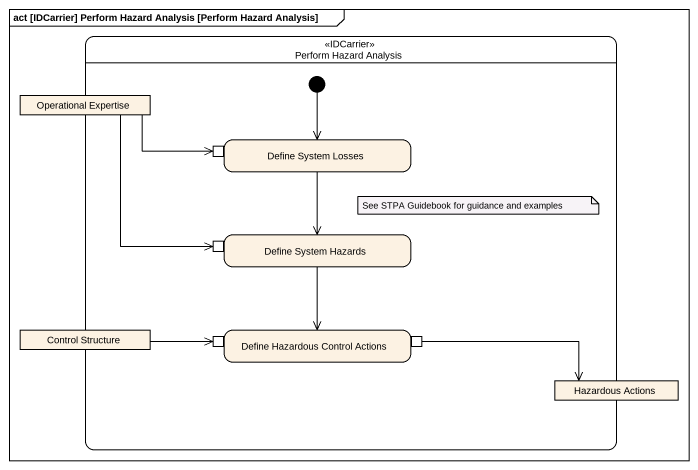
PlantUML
@startuml
mainframe act [IDCarrier] Perform Hazard Analysis [Perform Hazard Analysis]
hide empty description
state "Perform Hazard Analysis" as Perform_Hazard_Analysis <<IDCarrier>> {
  state "Operational Expertise" as Operational_Expertise <<object>>
  state "Define System Losses" as Define_System_Losses {
    state pin1 <<inputPin>>
  }
  state "Define System Hazards" as Define_System_Hazards {
    state pin2 <<inputPin>>
  }
  state "Control Structure" as Control_Structure <<object>>
  state "Define Hazardous Control Actions" as Define_Hazardous_Control {
    state pin3 <<inputPin>>
    state pin4 <<outputPin>>
  }
  state "Hazardous Actions" as Hazardous_Actions <<object>>
  [*] --> Define_System_Losses
}
Operational_Expertise -right-> pin1
Operational_Expertise --> pin2
Define_System_Losses --> Define_System_Hazards
Define_System_Hazards --> Define_Hazardous_Control
Control_Structure -right-> pin3
pin4 -right-> Hazardous_Actions
note as N1
  See STPA Guidebook for guidance and examples
end note
@enduml
